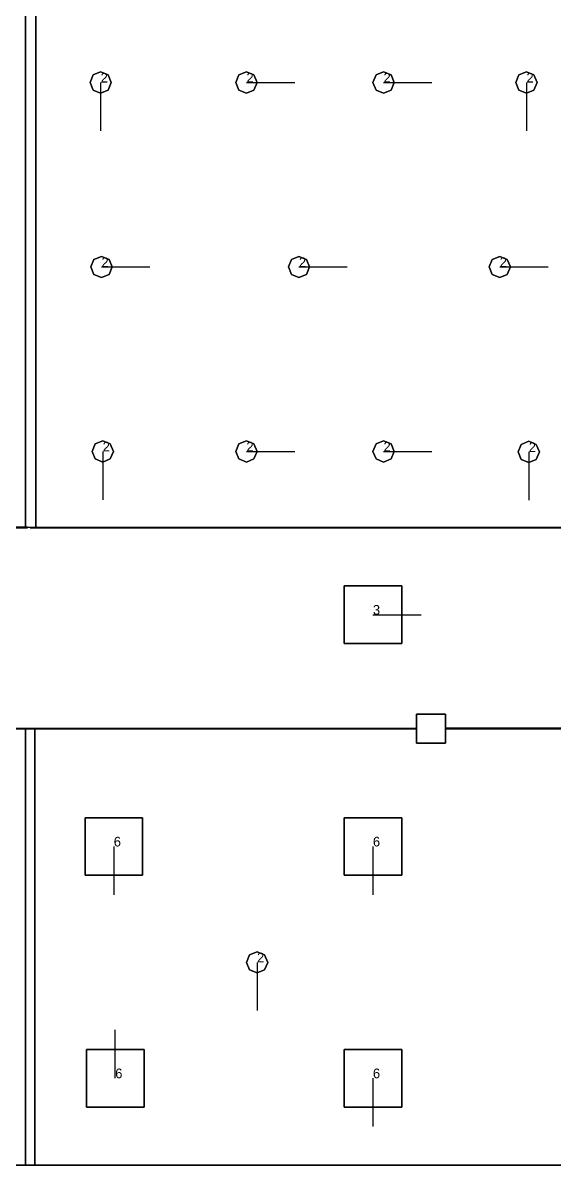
# Model space of a CAD drawing. Extents: x 0 to 55.3, y 0 to 23.2.
# Drawn here: x 7.77 to 13.28, y 0 to 11.83 of the extents above; entities that cross this region are included whole.
import ezdxf

# ---------------------------------------------------------------- set-up
doc = ezdxf.new("R2010")
doc.units = 0
doc.header["$MEASUREMENT"] = 0
for name, color, linetype in [('DLXFURN', 5, 'Continuous'), ('DLXLUM', 7, 'Continuous'), ('DLXLUMEX', 7, 'Continuous'), ('DLXSCENE', 7, 'Continuous')]:
    doc.layers.add(name, color=color, linetype=linetype)

# ---------------------------------------------------------------- blocks, each defined once
blk = doc.blocks.new('*U121')
for p, q in [((0.298, 0.298), (-0.298, 0.298)), ((-0.298, 0.298), (-0.298, -0.298)), ((-0.298, 0.298), (-0.298, -0.298)), ((-0.298, -0.298), (-0.298, 0.298)), ((-0.298, 0.298), (-0.298, 0.298)), ((0.298, 0.298), (-0.298, 0.298)), ((-0.298, 0.298), (-0.298, 0.298)), ((-0.298, 0.298), (0.298, 0.298)), ((-0.298, -0.298), (-0.298, 0.298)), ((-0.298, 0.298), (0.298, 0.298)), ((0.298, -0.298), (0.298, 0.298)), ((0.298, 0.298), (0.298, 0.298)), ((0.298, -0.298), (0.298, 0.298)), ((0.298, 0.298), (0.298, 0.298)), ((0.298, 0.298), (0.298, -0.298)), ((0.298, 0.298), (0.298, -0.298)), ((-0.298, -0.298), (0.298, -0.298)), ((-0.298, -0.298), (-0.298, -0.298)), ((-0.298, -0.298), (0.298, -0.298)), ((0.298, -0.298), (-0.298, -0.298)), ((-0.298, -0.298), (-0.298, -0.298)), ((0.298, -0.298), (-0.298, -0.298)), ((0.298, -0.298), (0.298, -0.298)), ((0.298, -0.298), (0.298, -0.298))]:
    blk.add_line(p, q)
at = {"color": 1}
blk.add_line((0, 0), (0.5, 0), dxfattribs=at)
at = {"layer": 'DLXLUMEX', "color": 7}
blk.add_text('3', height=0.1, dxfattribs=at).set_placement((0, 0))
blk = doc.blocks.new('*U143')
for p, q in [((-0.298, 0.298), (-0.298, -0.298)), ((0.298, 0.298), (-0.298, 0.298)), ((0.298, 0.298), (-0.298, 0.298)), ((-0.298, 0.298), (-0.298, 0.298)), ((-0.298, 0.298), (0.298, 0.298)), ((-0.298, 0.298), (-0.298, -0.298)), ((-0.298, -0.298), (-0.298, 0.298)), ((-0.298, 0.298), (-0.298, 0.298)), ((-0.298, 0.298), (0.298, 0.298)), ((-0.298, -0.298), (-0.298, 0.298)), ((0.298, -0.298), (0.298, 0.298)), ((0.298, 0.298), (0.298, 0.298)), ((0.298, -0.298), (0.298, 0.298)), ((0.298, 0.298), (0.298, 0.298)), ((0.298, 0.298), (0.298, -0.298)), ((0.298, 0.298), (0.298, -0.298)), ((-0.298, -0.298), (0.298, -0.298)), ((-0.298, -0.298), (0.298, -0.298)), ((0.298, -0.298), (-0.298, -0.298)), ((-0.298, -0.298), (-0.298, -0.298)), ((-0.298, -0.298), (-0.298, -0.298)), ((0.298, -0.298), (-0.298, -0.298)), ((0.298, -0.298), (0.298, -0.298)), ((0.298, -0.298), (0.298, -0.298))]:
    blk.add_line(p, q)
at = {"color": 1}
blk.add_line((0, 0), (0, -0.5), dxfattribs=at)
at = {"layer": 'DLXLUMEX', "color": 7}
blk.add_text('6', height=0.1, dxfattribs=at).set_placement((0, 0))
blk = doc.blocks.new('*U145')
at = {"color": 1}
blk.add_line((0, 0), (0, 0.5), dxfattribs=at)
for p, q in [((0.298, 0.298), (-0.298, 0.298)), ((-0.298, 0.298), (-0.298, -0.298)), ((-0.298, -0.298), (-0.298, 0.298)), ((-0.298, 0.298), (-0.298, 0.298)), ((-0.298, 0.298), (-0.298, -0.298)), ((0.298, 0.298), (-0.298, 0.298)), ((-0.298, 0.298), (-0.298, 0.298)), ((-0.298, 0.298), (0.298, 0.298)), ((-0.298, -0.298), (-0.298, 0.298)), ((-0.298, 0.298), (0.298, 0.298)), ((0.298, -0.298), (0.298, 0.298)), ((0.298, 0.298), (0.298, 0.298)), ((0.298, -0.298), (0.298, 0.298)), ((0.298, 0.298), (0.298, 0.298)), ((0.298, 0.298), (0.298, -0.298)), ((0.298, 0.298), (0.298, -0.298)), ((-0.298, -0.298), (0.298, -0.298)), ((-0.298, -0.298), (0.298, -0.298)), ((0.298, -0.298), (-0.298, -0.298)), ((-0.298, -0.298), (-0.298, -0.298)), ((-0.298, -0.298), (-0.298, -0.298)), ((0.298, -0.298), (-0.298, -0.298)), ((0.298, -0.298), (0.298, -0.298)), ((0.298, -0.298), (0.298, -0.298))]:
    blk.add_line(p, q)
at = {"layer": 'DLXLUMEX', "color": 7}
blk.add_text('6', height=0.1, dxfattribs=at).set_placement((0, 0))
blk = doc.blocks.new('*U147')
for p, q in [((-0.298, 0.298), (-0.298, -0.298)), ((0.298, 0.298), (-0.298, 0.298)), ((0.298, 0.298), (-0.298, 0.298)), ((-0.298, 0.298), (-0.298, 0.298)), ((-0.298, 0.298), (0.298, 0.298)), ((-0.298, 0.298), (-0.298, -0.298)), ((-0.298, -0.298), (-0.298, 0.298)), ((-0.298, 0.298), (-0.298, 0.298)), ((-0.298, 0.298), (0.298, 0.298)), ((-0.298, -0.298), (-0.298, 0.298)), ((0.298, -0.298), (0.298, 0.298)), ((0.298, 0.298), (0.298, 0.298)), ((0.298, -0.298), (0.298, 0.298)), ((0.298, 0.298), (0.298, 0.298)), ((0.298, 0.298), (0.298, -0.298)), ((0.298, 0.298), (0.298, -0.298)), ((-0.298, -0.298), (0.298, -0.298)), ((-0.298, -0.298), (0.298, -0.298)), ((0.298, -0.298), (-0.298, -0.298)), ((-0.298, -0.298), (-0.298, -0.298)), ((-0.298, -0.298), (-0.298, -0.298)), ((0.298, -0.298), (-0.298, -0.298)), ((0.298, -0.298), (0.298, -0.298)), ((0.298, -0.298), (0.298, -0.298))]:
    blk.add_line(p, q)
at = {"color": 1}
blk.add_line((0, 0), (0, -0.5), dxfattribs=at)
at = {"layer": 'DLXLUMEX', "color": 7}
blk.add_text('6', height=0.1, dxfattribs=at).set_placement((0, 0))
blk = doc.blocks.new('*U150')
for p, q in [((-0.298, 0.298), (-0.298, -0.298)), ((0.298, 0.298), (-0.298, 0.298)), ((0.298, 0.298), (-0.298, 0.298)), ((-0.298, 0.298), (-0.298, 0.298)), ((-0.298, 0.298), (0.298, 0.298)), ((-0.298, 0.298), (-0.298, -0.298)), ((-0.298, -0.298), (-0.298, 0.298)), ((-0.298, 0.298), (-0.298, 0.298)), ((-0.298, 0.298), (0.298, 0.298)), ((-0.298, -0.298), (-0.298, 0.298)), ((0.298, -0.298), (0.298, 0.298)), ((0.298, 0.298), (0.298, 0.298)), ((0.298, 0.298), (0.298, 0.298)), ((0.298, 0.298), (0.298, -0.298)), ((0.298, -0.298), (0.298, 0.298)), ((0.298, 0.298), (0.298, -0.298)), ((-0.298, -0.298), (0.298, -0.298)), ((-0.298, -0.298), (0.298, -0.298)), ((0.298, -0.298), (-0.298, -0.298)), ((-0.298, -0.298), (-0.298, -0.298)), ((-0.298, -0.298), (-0.298, -0.298)), ((0.298, -0.298), (-0.298, -0.298)), ((0.298, -0.298), (0.298, -0.298)), ((0.298, -0.298), (0.298, -0.298))]:
    blk.add_line(p, q)
at = {"color": 1}
blk.add_line((0, 0), (0, -0.5), dxfattribs=at)
at = {"layer": 'DLXLUMEX', "color": 7}
blk.add_text('6', height=0.1, dxfattribs=at).set_placement((0, 0))
blk = doc.blocks.new('*U152')
for p, q in [((-0.11, 0), (-0.078, 0.078)), ((-0.078, 0.078), (-0.11, 0)), ((-0.078, 0.078), (-0.11, 0)), ((-0.11, 0), (-0.078, 0.078)), ((-0.078, -0.078), (-0.11, 0)), ((-0.11, 0), (-0.078, -0.078)), ((-0.11, 0), (-0.11, 0)), ((-0.11, 0), (-0.078, -0.078)), ((-0.078, -0.078), (-0.11, 0)), ((-0.11, 0), (-0.11, 0)), ((-0.078, 0.078), (0, 0.11)), ((0, 0.11), (-0.078, 0.078)), ((0, 0.11), (-0.078, 0.078)), ((-0.078, 0.078), (0, 0.11)), ((-0.078, 0.078), (-0.078, 0.078)), ((-0.078, 0.078), (-0.078, 0.078)), ((0, 0.11), (0.078, 0.078)), ((0.078, 0.078), (0, 0.11)), ((0, 0.11), (0, 0.11)), ((0.078, 0.078), (0, 0.11)), ((0, 0.11), (0, 0.11)), ((0, 0.11), (0.078, 0.078)), ((0.078, 0.078), (0.11, 0)), ((0.11, 0), (0.078, 0.078)), ((0.078, 0.078), (0.078, 0.078)), ((0.11, 0), (0.078, 0.078)), ((0.078, 0.078), (0.078, 0.078)), ((0.078, 0.078), (0.11, 0)), ((0.11, 0), (0.078, -0.078)), ((0.078, -0.078), (0.11, 0)), ((0.078, -0.078), (0.11, 0)), ((0.11, 0), (0.078, -0.078)), ((0.11, 0), (0.11, 0)), ((0.11, 0), (0.11, 0)), ((0, -0.11), (-0.078, -0.078)), ((-0.078, -0.078), (0, -0.11)), ((-0.078, -0.078), (-0.078, -0.078)), ((-0.078, -0.078), (0, -0.11)), ((0, -0.11), (-0.078, -0.078)), ((-0.078, -0.078), (-0.078, -0.078)), ((0.078, -0.078), (0, -0.11)), ((0, -0.11), (0.078, -0.078)), ((0, -0.11), (0.078, -0.078)), ((0.078, -0.078), (0, -0.11)), ((0, -0.11), (0, -0.11)), ((0, -0.11), (0, -0.11)), ((0.078, -0.078), (0.078, -0.078)), ((0.078, -0.078), (0.078, -0.078))]:
    blk.add_line(p, q)
at = {"color": 1}
blk.add_line((0, 0), (0, -0.5), dxfattribs=at)
at = {"layer": 'DLXLUMEX', "color": 7}
blk.add_text('2', height=0.1, dxfattribs=at).set_placement((0, 0))
blk = doc.blocks.new('*U175')
for p, q in [((-0.11, 0), (-0.078, 0.078)), ((-0.078, 0.078), (-0.11, 0)), ((-0.078, 0.078), (-0.11, 0)), ((-0.11, 0), (-0.078, 0.078)), ((-0.078, -0.078), (-0.11, 0)), ((-0.11, 0), (-0.078, -0.078)), ((-0.11, 0), (-0.11, 0)), ((-0.11, 0), (-0.078, -0.078)), ((-0.078, -0.078), (-0.11, 0)), ((-0.11, 0), (-0.11, 0)), ((-0.078, 0.078), (0, 0.11)), ((0, 0.11), (-0.078, 0.078)), ((0, 0.11), (-0.078, 0.078)), ((-0.078, 0.078), (0, 0.11)), ((-0.078, 0.078), (-0.078, 0.078)), ((-0.078, 0.078), (-0.078, 0.078)), ((0, 0.11), (0.078, 0.078)), ((0.078, 0.078), (0, 0.11)), ((0, 0.11), (0, 0.11)), ((0.078, 0.078), (0, 0.11)), ((0, 0.11), (0, 0.11)), ((0, 0.11), (0.078, 0.078)), ((0.078, 0.078), (0.11, 0)), ((0.11, 0), (0.078, 0.078)), ((0.078, 0.078), (0.078, 0.078)), ((0.11, 0), (0.078, 0.078)), ((0.078, 0.078), (0.078, 0.078)), ((0.078, 0.078), (0.11, 0)), ((0.11, 0), (0.078, -0.078)), ((0.078, -0.078), (0.11, 0)), ((0.078, -0.078), (0.11, 0)), ((0.11, 0), (0.078, -0.078)), ((0.11, 0), (0.11, 0)), ((0.11, 0), (0.11, 0)), ((0, -0.11), (-0.078, -0.078)), ((-0.078, -0.078), (0, -0.11)), ((-0.078, -0.078), (-0.078, -0.078)), ((-0.078, -0.078), (0, -0.11)), ((0, -0.11), (-0.078, -0.078)), ((-0.078, -0.078), (-0.078, -0.078)), ((0.078, -0.078), (0, -0.11)), ((0, -0.11), (0.078, -0.078)), ((0, -0.11), (0.078, -0.078)), ((0.078, -0.078), (0, -0.11)), ((0, -0.11), (0, -0.11)), ((0, -0.11), (0, -0.11)), ((0.078, -0.078), (0.078, -0.078)), ((0.078, -0.078), (0.078, -0.078))]:
    blk.add_line(p, q)
at = {"color": 1}
blk.add_line((0, 0), (0, -0.5), dxfattribs=at)
at = {"layer": 'DLXLUMEX', "color": 7}
blk.add_text('2', height=0.1, dxfattribs=at).set_placement((0, 0))
blk = doc.blocks.new('*U176')
for p, q in [((-0.11, 0), (-0.078, 0.078)), ((-0.078, 0.078), (-0.11, 0)), ((-0.078, 0.078), (-0.11, 0)), ((-0.11, 0), (-0.078, 0.078)), ((-0.078, -0.078), (-0.11, 0)), ((-0.11, 0), (-0.078, -0.078)), ((-0.11, 0), (-0.11, 0)), ((-0.11, 0), (-0.078, -0.078)), ((-0.078, -0.078), (-0.11, 0)), ((-0.11, 0), (-0.11, 0)), ((-0.078, 0.078), (0, 0.11)), ((0, 0.11), (-0.078, 0.078)), ((0, 0.11), (-0.078, 0.078)), ((-0.078, 0.078), (0, 0.11)), ((-0.078, 0.078), (-0.078, 0.078)), ((-0.078, 0.078), (-0.078, 0.078)), ((0, 0.11), (0.078, 0.078)), ((0.078, 0.078), (0, 0.11)), ((0, 0.11), (0, 0.11)), ((0.078, 0.078), (0, 0.11)), ((0, 0.11), (0, 0.11)), ((0, 0.11), (0.078, 0.078)), ((0.078, 0.078), (0.11, 0)), ((0.11, 0), (0.078, 0.078)), ((0.078, 0.078), (0.078, 0.078)), ((0.11, 0), (0.078, 0.078)), ((0.078, 0.078), (0.078, 0.078)), ((0.078, 0.078), (0.11, 0)), ((0.11, 0), (0.078, -0.078)), ((0.078, -0.078), (0.11, 0)), ((0.078, -0.078), (0.11, 0)), ((0.11, 0), (0.078, -0.078)), ((0.11, 0), (0.11, 0)), ((0.11, 0), (0.11, 0)), ((0, -0.11), (-0.078, -0.078)), ((-0.078, -0.078), (0, -0.11)), ((-0.078, -0.078), (-0.078, -0.078)), ((-0.078, -0.078), (0, -0.11)), ((0, -0.11), (-0.078, -0.078)), ((-0.078, -0.078), (-0.078, -0.078)), ((0.078, -0.078), (0, -0.11)), ((0, -0.11), (0.078, -0.078)), ((0, -0.11), (0.078, -0.078)), ((0.078, -0.078), (0, -0.11)), ((0, -0.11), (0, -0.11)), ((0, -0.11), (0, -0.11)), ((0.078, -0.078), (0.078, -0.078)), ((0.078, -0.078), (0.078, -0.078))]:
    blk.add_line(p, q)
at = {"color": 1}
blk.add_line((0, 0), (0, -0.5), dxfattribs=at)
at = {"layer": 'DLXLUMEX', "color": 7}
blk.add_text('2', height=0.1, dxfattribs=at).set_placement((0, 0))
blk = doc.blocks.new('*U177')
for p, q in [((-0.11, 0), (-0.078, 0.078)), ((-0.078, 0.078), (-0.11, 0)), ((-0.078, 0.078), (-0.11, 0)), ((-0.11, 0), (-0.078, 0.078)), ((-0.078, -0.078), (-0.11, 0)), ((-0.11, 0), (-0.078, -0.078)), ((-0.11, 0), (-0.11, 0)), ((-0.11, 0), (-0.078, -0.078)), ((-0.078, -0.078), (-0.11, 0)), ((-0.11, 0), (-0.11, 0)), ((-0.078, 0.078), (0, 0.11)), ((0, 0.11), (-0.078, 0.078)), ((0, 0.11), (-0.078, 0.078)), ((-0.078, 0.078), (0, 0.11)), ((-0.078, 0.078), (-0.078, 0.078)), ((-0.078, 0.078), (-0.078, 0.078)), ((0, 0.11), (0.078, 0.078)), ((0.078, 0.078), (0, 0.11)), ((0, 0.11), (0, 0.11)), ((0.078, 0.078), (0, 0.11)), ((0, 0.11), (0, 0.11)), ((0, 0.11), (0.078, 0.078)), ((0.078, 0.078), (0.11, 0)), ((0.11, 0), (0.078, 0.078)), ((0.078, 0.078), (0.078, 0.078)), ((0.11, 0), (0.078, 0.078)), ((0.078, 0.078), (0.078, 0.078)), ((0.078, 0.078), (0.11, 0)), ((0.11, 0), (0.078, -0.078)), ((0.078, -0.078), (0.11, 0)), ((0.078, -0.078), (0.11, 0)), ((0.11, 0), (0.078, -0.078)), ((0.11, 0), (0.11, 0)), ((0.11, 0), (0.11, 0)), ((0, -0.11), (-0.078, -0.078)), ((-0.078, -0.078), (0, -0.11)), ((-0.078, -0.078), (-0.078, -0.078)), ((-0.078, -0.078), (0, -0.11)), ((0, -0.11), (-0.078, -0.078)), ((-0.078, -0.078), (-0.078, -0.078)), ((0.078, -0.078), (0, -0.11)), ((0, -0.11), (0.078, -0.078)), ((0, -0.11), (0.078, -0.078)), ((0.078, -0.078), (0, -0.11)), ((0, -0.11), (0, -0.11)), ((0, -0.11), (0, -0.11)), ((0.078, -0.078), (0.078, -0.078)), ((0.078, -0.078), (0.078, -0.078))]:
    blk.add_line(p, q)
at = {"color": 1}
blk.add_line((0, 0), (0, -0.5), dxfattribs=at)
at = {"layer": 'DLXLUMEX', "color": 7}
blk.add_text('2', height=0.1, dxfattribs=at).set_placement((0, 0))
blk = doc.blocks.new('*U178')
for p, q in [((-0.11, 0), (-0.078, 0.078)), ((-0.078, 0.078), (-0.11, 0)), ((-0.078, 0.078), (-0.11, 0)), ((-0.11, 0), (-0.078, 0.078)), ((-0.078, -0.078), (-0.11, 0)), ((-0.11, 0), (-0.078, -0.078)), ((-0.11, 0), (-0.11, 0)), ((-0.11, 0), (-0.078, -0.078)), ((-0.078, -0.078), (-0.11, 0)), ((-0.11, 0), (-0.11, 0)), ((-0.078, 0.078), (0, 0.11)), ((0, 0.11), (-0.078, 0.078)), ((0, 0.11), (-0.078, 0.078)), ((-0.078, 0.078), (0, 0.11)), ((-0.078, 0.078), (-0.078, 0.078)), ((-0.078, 0.078), (-0.078, 0.078)), ((0, 0.11), (0.078, 0.078)), ((0.078, 0.078), (0, 0.11)), ((0, 0.11), (0, 0.11)), ((0.078, 0.078), (0, 0.11)), ((0, 0.11), (0, 0.11)), ((0, 0.11), (0.078, 0.078)), ((0.078, 0.078), (0.11, 0)), ((0.11, 0), (0.078, 0.078)), ((0.078, 0.078), (0.078, 0.078)), ((0.11, 0), (0.078, 0.078)), ((0.078, 0.078), (0.078, 0.078)), ((0.078, 0.078), (0.11, 0)), ((0.11, 0), (0.078, -0.078)), ((0.078, -0.078), (0.11, 0)), ((0.078, -0.078), (0.11, 0)), ((0.11, 0), (0.078, -0.078)), ((0.11, 0), (0.11, 0)), ((0.11, 0), (0.11, 0)), ((0, -0.11), (-0.078, -0.078)), ((-0.078, -0.078), (0, -0.11)), ((-0.078, -0.078), (-0.078, -0.078)), ((-0.078, -0.078), (0, -0.11)), ((0, -0.11), (-0.078, -0.078)), ((-0.078, -0.078), (-0.078, -0.078)), ((0.078, -0.078), (0, -0.11)), ((0, -0.11), (0.078, -0.078)), ((0, -0.11), (0.078, -0.078)), ((0.078, -0.078), (0, -0.11)), ((0, -0.11), (0, -0.11)), ((0, -0.11), (0, -0.11)), ((0.078, -0.078), (0.078, -0.078)), ((0.078, -0.078), (0.078, -0.078))]:
    blk.add_line(p, q)
at = {"color": 1}
blk.add_line((0, 0), (0, -0.5), dxfattribs=at)
at = {"layer": 'DLXLUMEX', "color": 7}
blk.add_text('2', height=0.1, dxfattribs=at).set_placement((0, 0))
blk = doc.blocks.new('*U179')
for p, q in [((-0.11, 0), (-0.078, 0.078)), ((-0.078, 0.078), (-0.11, 0)), ((-0.078, 0.078), (-0.11, 0)), ((-0.11, 0), (-0.078, 0.078)), ((-0.078, -0.078), (-0.11, 0)), ((-0.11, 0), (-0.078, -0.078)), ((-0.11, 0), (-0.11, 0)), ((-0.11, 0), (-0.078, -0.078)), ((-0.078, -0.078), (-0.11, 0)), ((-0.11, 0), (-0.11, 0)), ((-0.078, 0.078), (0, 0.11)), ((0, 0.11), (-0.078, 0.078)), ((0, 0.11), (-0.078, 0.078)), ((-0.078, 0.078), (0, 0.11)), ((-0.078, 0.078), (-0.078, 0.078)), ((-0.078, 0.078), (-0.078, 0.078)), ((0, 0.11), (0.078, 0.078)), ((0.078, 0.078), (0, 0.11)), ((0, 0.11), (0, 0.11)), ((0.078, 0.078), (0, 0.11)), ((0, 0.11), (0, 0.11)), ((0, 0.11), (0.078, 0.078)), ((0.078, 0.078), (0.11, 0)), ((0.11, 0), (0.078, 0.078)), ((0.078, 0.078), (0.078, 0.078)), ((0.11, 0), (0.078, 0.078)), ((0.078, 0.078), (0.078, 0.078)), ((0.078, 0.078), (0.11, 0)), ((0.11, 0), (0.078, -0.078)), ((0.078, -0.078), (0.11, 0)), ((0.078, -0.078), (0.11, 0)), ((0.11, 0), (0.078, -0.078)), ((0.11, 0), (0.11, 0)), ((0.11, 0), (0.11, 0)), ((0, -0.11), (-0.078, -0.078)), ((-0.078, -0.078), (0, -0.11)), ((-0.078, -0.078), (-0.078, -0.078)), ((-0.078, -0.078), (0, -0.11)), ((0, -0.11), (-0.078, -0.078)), ((-0.078, -0.078), (-0.078, -0.078)), ((0.078, -0.078), (0, -0.11)), ((0, -0.11), (0.078, -0.078)), ((0, -0.11), (0.078, -0.078)), ((0.078, -0.078), (0, -0.11)), ((0, -0.11), (0, -0.11)), ((0, -0.11), (0, -0.11)), ((0.078, -0.078), (0.078, -0.078)), ((0.078, -0.078), (0.078, -0.078))]:
    blk.add_line(p, q)
at = {"color": 1}
blk.add_line((0, 0), (0.5, 0), dxfattribs=at)
at = {"layer": 'DLXLUMEX', "color": 7}
blk.add_text('2', height=0.1, dxfattribs=at).set_placement((0, 0))
blk = doc.blocks.new('*U180')
for p, q in [((-0.11, 0), (-0.078, 0.078)), ((-0.078, 0.078), (-0.11, 0)), ((-0.078, 0.078), (-0.11, 0)), ((-0.11, 0), (-0.078, 0.078)), ((-0.078, -0.078), (-0.11, 0)), ((-0.11, 0), (-0.078, -0.078)), ((-0.11, 0), (-0.11, 0)), ((-0.11, 0), (-0.078, -0.078)), ((-0.078, -0.078), (-0.11, 0)), ((-0.11, 0), (-0.11, 0)), ((-0.078, 0.078), (0, 0.11)), ((0, 0.11), (-0.078, 0.078)), ((0, 0.11), (-0.078, 0.078)), ((-0.078, 0.078), (0, 0.11)), ((-0.078, 0.078), (-0.078, 0.078)), ((-0.078, 0.078), (-0.078, 0.078)), ((0, 0.11), (0.078, 0.078)), ((0.078, 0.078), (0, 0.11)), ((0, 0.11), (0, 0.11)), ((0.078, 0.078), (0, 0.11)), ((0, 0.11), (0, 0.11)), ((0, 0.11), (0.078, 0.078)), ((0.078, 0.078), (0.11, 0)), ((0.11, 0), (0.078, 0.078)), ((0.078, 0.078), (0.078, 0.078)), ((0.11, 0), (0.078, 0.078)), ((0.078, 0.078), (0.078, 0.078)), ((0.078, 0.078), (0.11, 0)), ((0.11, 0), (0.078, -0.078)), ((0.078, -0.078), (0.11, 0)), ((0.078, -0.078), (0.11, 0)), ((0.11, 0), (0.078, -0.078)), ((0.11, 0), (0.11, 0)), ((0.11, 0), (0.11, 0)), ((0, -0.11), (-0.078, -0.078)), ((-0.078, -0.078), (0, -0.11)), ((-0.078, -0.078), (-0.078, -0.078)), ((-0.078, -0.078), (0, -0.11)), ((0, -0.11), (-0.078, -0.078)), ((-0.078, -0.078), (-0.078, -0.078)), ((0.078, -0.078), (0, -0.11)), ((0, -0.11), (0.078, -0.078)), ((0, -0.11), (0.078, -0.078)), ((0.078, -0.078), (0, -0.11)), ((0, -0.11), (0, -0.11)), ((0, -0.11), (0, -0.11)), ((0.078, -0.078), (0.078, -0.078)), ((0.078, -0.078), (0.078, -0.078))]:
    blk.add_line(p, q)
at = {"color": 1}
blk.add_line((0, 0), (0.5, 0), dxfattribs=at)
at = {"layer": 'DLXLUMEX', "color": 7}
blk.add_text('2', height=0.1, dxfattribs=at).set_placement((0, 0))
blk = doc.blocks.new('*U181')
for p, q in [((-0.11, 0), (-0.078, 0.078)), ((-0.078, 0.078), (-0.11, 0)), ((-0.078, 0.078), (-0.11, 0)), ((-0.11, 0), (-0.078, 0.078)), ((-0.078, -0.078), (-0.11, 0)), ((-0.11, 0), (-0.078, -0.078)), ((-0.11, 0), (-0.11, 0)), ((-0.11, 0), (-0.078, -0.078)), ((-0.078, -0.078), (-0.11, 0)), ((-0.11, 0), (-0.11, 0)), ((-0.078, 0.078), (0, 0.11)), ((0, 0.11), (-0.078, 0.078)), ((0, 0.11), (-0.078, 0.078)), ((-0.078, 0.078), (0, 0.11)), ((-0.078, 0.078), (-0.078, 0.078)), ((-0.078, 0.078), (-0.078, 0.078)), ((0, 0.11), (0.078, 0.078)), ((0.078, 0.078), (0, 0.11)), ((0, 0.11), (0, 0.11)), ((0.078, 0.078), (0, 0.11)), ((0, 0.11), (0, 0.11)), ((0, 0.11), (0.078, 0.078)), ((0.078, 0.078), (0.11, 0)), ((0.11, 0), (0.078, 0.078)), ((0.078, 0.078), (0.078, 0.078)), ((0.11, 0), (0.078, 0.078)), ((0.078, 0.078), (0.078, 0.078)), ((0.078, 0.078), (0.11, 0)), ((0.11, 0), (0.078, -0.078)), ((0.078, -0.078), (0.11, 0)), ((0.078, -0.078), (0.11, 0)), ((0.11, 0), (0.078, -0.078)), ((0.11, 0), (0.11, 0)), ((0.11, 0), (0.11, 0)), ((0, -0.11), (-0.078, -0.078)), ((-0.078, -0.078), (0, -0.11)), ((-0.078, -0.078), (-0.078, -0.078)), ((-0.078, -0.078), (0, -0.11)), ((0, -0.11), (-0.078, -0.078)), ((-0.078, -0.078), (-0.078, -0.078)), ((0.078, -0.078), (0, -0.11)), ((0, -0.11), (0.078, -0.078)), ((0, -0.11), (0.078, -0.078)), ((0.078, -0.078), (0, -0.11)), ((0, -0.11), (0, -0.11)), ((0, -0.11), (0, -0.11)), ((0.078, -0.078), (0.078, -0.078)), ((0.078, -0.078), (0.078, -0.078))]:
    blk.add_line(p, q)
at = {"color": 1}
blk.add_line((0, 0), (0.5, 0), dxfattribs=at)
at = {"layer": 'DLXLUMEX', "color": 7}
blk.add_text('2', height=0.1, dxfattribs=at).set_placement((0, 0))
blk = doc.blocks.new('*U182')
for p, q in [((-0.11, 0), (-0.078, 0.078)), ((-0.078, 0.078), (-0.11, 0)), ((-0.078, 0.078), (-0.11, 0)), ((-0.11, 0), (-0.078, 0.078)), ((-0.078, -0.078), (-0.11, 0)), ((-0.11, 0), (-0.078, -0.078)), ((-0.11, 0), (-0.11, 0)), ((-0.11, 0), (-0.078, -0.078)), ((-0.078, -0.078), (-0.11, 0)), ((-0.11, 0), (-0.11, 0)), ((-0.078, 0.078), (0, 0.11)), ((0, 0.11), (-0.078, 0.078)), ((0, 0.11), (-0.078, 0.078)), ((-0.078, 0.078), (0, 0.11)), ((-0.078, 0.078), (-0.078, 0.078)), ((-0.078, 0.078), (-0.078, 0.078)), ((0, 0.11), (0.078, 0.078)), ((0.078, 0.078), (0, 0.11)), ((0, 0.11), (0, 0.11)), ((0.078, 0.078), (0, 0.11)), ((0, 0.11), (0, 0.11)), ((0, 0.11), (0.078, 0.078)), ((0.078, 0.078), (0.11, 0)), ((0.11, 0), (0.078, 0.078)), ((0.078, 0.078), (0.078, 0.078)), ((0.11, 0), (0.078, 0.078)), ((0.078, 0.078), (0.078, 0.078)), ((0.078, 0.078), (0.11, 0)), ((0.11, 0), (0.078, -0.078)), ((0.078, -0.078), (0.11, 0)), ((0.078, -0.078), (0.11, 0)), ((0.11, 0), (0.078, -0.078)), ((0.11, 0), (0.11, 0)), ((0.11, 0), (0.11, 0)), ((0, -0.11), (-0.078, -0.078)), ((-0.078, -0.078), (0, -0.11)), ((-0.078, -0.078), (-0.078, -0.078)), ((-0.078, -0.078), (0, -0.11)), ((0, -0.11), (-0.078, -0.078)), ((-0.078, -0.078), (-0.078, -0.078)), ((0.078, -0.078), (0, -0.11)), ((0, -0.11), (0.078, -0.078)), ((0, -0.11), (0.078, -0.078)), ((0.078, -0.078), (0, -0.11)), ((0, -0.11), (0, -0.11)), ((0, -0.11), (0, -0.11)), ((0.078, -0.078), (0.078, -0.078)), ((0.078, -0.078), (0.078, -0.078))]:
    blk.add_line(p, q)
at = {"color": 1}
blk.add_line((0, 0), (0.5, 0), dxfattribs=at)
at = {"layer": 'DLXLUMEX', "color": 7}
blk.add_text('2', height=0.1, dxfattribs=at).set_placement((0, 0))
blk = doc.blocks.new('*U183')
for p, q in [((-0.11, 0), (-0.078, 0.078)), ((-0.078, 0.078), (-0.11, 0)), ((-0.078, 0.078), (-0.11, 0)), ((-0.11, 0), (-0.078, 0.078)), ((-0.078, -0.078), (-0.11, 0)), ((-0.11, 0), (-0.078, -0.078)), ((-0.11, 0), (-0.11, 0)), ((-0.11, 0), (-0.078, -0.078)), ((-0.078, -0.078), (-0.11, 0)), ((-0.11, 0), (-0.11, 0)), ((-0.078, 0.078), (0, 0.11)), ((0, 0.11), (-0.078, 0.078)), ((0, 0.11), (-0.078, 0.078)), ((-0.078, 0.078), (0, 0.11)), ((-0.078, 0.078), (-0.078, 0.078)), ((-0.078, 0.078), (-0.078, 0.078)), ((0, 0.11), (0.078, 0.078)), ((0.078, 0.078), (0, 0.11)), ((0, 0.11), (0, 0.11)), ((0.078, 0.078), (0, 0.11)), ((0, 0.11), (0, 0.11)), ((0, 0.11), (0.078, 0.078)), ((0.078, 0.078), (0.11, 0)), ((0.11, 0), (0.078, 0.078)), ((0.078, 0.078), (0.078, 0.078)), ((0.11, 0), (0.078, 0.078)), ((0.078, 0.078), (0.078, 0.078)), ((0.078, 0.078), (0.11, 0)), ((0.11, 0), (0.078, -0.078)), ((0.078, -0.078), (0.11, 0)), ((0.078, -0.078), (0.11, 0)), ((0.11, 0), (0.078, -0.078)), ((0.11, 0), (0.11, 0)), ((0.11, 0), (0.11, 0)), ((0, -0.11), (-0.078, -0.078)), ((-0.078, -0.078), (0, -0.11)), ((-0.078, -0.078), (-0.078, -0.078)), ((-0.078, -0.078), (0, -0.11)), ((0, -0.11), (-0.078, -0.078)), ((-0.078, -0.078), (-0.078, -0.078)), ((0.078, -0.078), (0, -0.11)), ((0, -0.11), (0.078, -0.078)), ((0, -0.11), (0.078, -0.078)), ((0.078, -0.078), (0, -0.11)), ((0, -0.11), (0, -0.11)), ((0, -0.11), (0, -0.11)), ((0.078, -0.078), (0.078, -0.078)), ((0.078, -0.078), (0.078, -0.078))]:
    blk.add_line(p, q)
at = {"color": 1}
blk.add_line((0, 0), (0.5, 0), dxfattribs=at)
at = {"layer": 'DLXLUMEX', "color": 7}
blk.add_text('2', height=0.1, dxfattribs=at).set_placement((0, 0))
blk = doc.blocks.new('*U185')
for p, q in [((-0.11, 0), (-0.078, 0.078)), ((-0.078, 0.078), (-0.11, 0)), ((-0.078, 0.078), (-0.11, 0)), ((-0.11, 0), (-0.078, 0.078)), ((-0.078, -0.078), (-0.11, 0)), ((-0.11, 0), (-0.078, -0.078)), ((-0.11, 0), (-0.11, 0)), ((-0.11, 0), (-0.078, -0.078)), ((-0.078, -0.078), (-0.11, 0)), ((-0.11, 0), (-0.11, 0)), ((-0.078, 0.078), (0, 0.11)), ((0, 0.11), (-0.078, 0.078)), ((0, 0.11), (-0.078, 0.078)), ((-0.078, 0.078), (0, 0.11)), ((-0.078, 0.078), (-0.078, 0.078)), ((-0.078, 0.078), (-0.078, 0.078)), ((0, 0.11), (0.078, 0.078)), ((0.078, 0.078), (0, 0.11)), ((0, 0.11), (0, 0.11)), ((0.078, 0.078), (0, 0.11)), ((0, 0.11), (0, 0.11)), ((0, 0.11), (0.078, 0.078)), ((0.078, 0.078), (0.11, 0)), ((0.11, 0), (0.078, 0.078)), ((0.078, 0.078), (0.078, 0.078)), ((0.11, 0), (0.078, 0.078)), ((0.078, 0.078), (0.078, 0.078)), ((0.078, 0.078), (0.11, 0)), ((0.11, 0), (0.078, -0.078)), ((0.078, -0.078), (0.11, 0)), ((0.078, -0.078), (0.11, 0)), ((0.11, 0), (0.078, -0.078)), ((0.11, 0), (0.11, 0)), ((0.11, 0), (0.11, 0)), ((0, -0.11), (-0.078, -0.078)), ((-0.078, -0.078), (0, -0.11)), ((-0.078, -0.078), (-0.078, -0.078)), ((-0.078, -0.078), (0, -0.11)), ((0, -0.11), (-0.078, -0.078)), ((-0.078, -0.078), (-0.078, -0.078)), ((0.078, -0.078), (0, -0.11)), ((0, -0.11), (0.078, -0.078)), ((0, -0.11), (0.078, -0.078)), ((0.078, -0.078), (0, -0.11)), ((0, -0.11), (0, -0.11)), ((0, -0.11), (0, -0.11)), ((0.078, -0.078), (0.078, -0.078)), ((0.078, -0.078), (0.078, -0.078))]:
    blk.add_line(p, q)
at = {"color": 1}
blk.add_line((0, 0), (0.5, 0), dxfattribs=at)
at = {"layer": 'DLXLUMEX', "color": 7}
blk.add_text('2', height=0.1, dxfattribs=at).set_placement((0, 0))
blk = doc.blocks.new('*U186')
for p, q in [((-0.11, 0), (-0.078, 0.078)), ((-0.078, 0.078), (-0.11, 0)), ((-0.078, 0.078), (-0.11, 0)), ((-0.11, 0), (-0.078, 0.078)), ((-0.078, -0.078), (-0.11, 0)), ((-0.11, 0), (-0.078, -0.078)), ((-0.11, 0), (-0.11, 0)), ((-0.11, 0), (-0.078, -0.078)), ((-0.078, -0.078), (-0.11, 0)), ((-0.11, 0), (-0.11, 0)), ((-0.078, 0.078), (0, 0.11)), ((0, 0.11), (-0.078, 0.078)), ((0, 0.11), (-0.078, 0.078)), ((-0.078, 0.078), (0, 0.11)), ((-0.078, 0.078), (-0.078, 0.078)), ((-0.078, 0.078), (-0.078, 0.078)), ((0, 0.11), (0.078, 0.078)), ((0.078, 0.078), (0, 0.11)), ((0, 0.11), (0, 0.11)), ((0.078, 0.078), (0, 0.11)), ((0, 0.11), (0, 0.11)), ((0, 0.11), (0.078, 0.078)), ((0.078, 0.078), (0.11, 0)), ((0.11, 0), (0.078, 0.078)), ((0.078, 0.078), (0.078, 0.078)), ((0.11, 0), (0.078, 0.078)), ((0.078, 0.078), (0.078, 0.078)), ((0.078, 0.078), (0.11, 0)), ((0.11, 0), (0.078, -0.078)), ((0.078, -0.078), (0.11, 0)), ((0.078, -0.078), (0.11, 0)), ((0.11, 0), (0.078, -0.078)), ((0.11, 0), (0.11, 0)), ((0.11, 0), (0.11, 0)), ((0, -0.11), (-0.078, -0.078)), ((-0.078, -0.078), (0, -0.11)), ((-0.078, -0.078), (-0.078, -0.078)), ((-0.078, -0.078), (0, -0.11)), ((0, -0.11), (-0.078, -0.078)), ((-0.078, -0.078), (-0.078, -0.078)), ((0.078, -0.078), (0, -0.11)), ((0, -0.11), (0.078, -0.078)), ((0, -0.11), (0.078, -0.078)), ((0.078, -0.078), (0, -0.11)), ((0, -0.11), (0, -0.11)), ((0, -0.11), (0, -0.11)), ((0.078, -0.078), (0.078, -0.078)), ((0.078, -0.078), (0.078, -0.078))]:
    blk.add_line(p, q)
at = {"color": 1}
blk.add_line((0, 0), (0.5, 0), dxfattribs=at)
at = {"layer": 'DLXLUMEX', "color": 7}
blk.add_text('2', height=0.1, dxfattribs=at).set_placement((0, 0))
blk = doc.blocks.new('*U54')
for p, q in [((-0.062, -0.09), (-0.162, -0.09)), ((-0.162, -0.09), (-0.162, -0.09)), ((-0.162, -0.09), (-0.062, -0.09)), ((-0.162, -0.09), (-0.162, -4.608)), ((-0.162, -4.608), (-0.162, -0.09)), ((-0.162, -0.09), (-0.162, -0.09)), ((-0.062, -0.09), (-0.062, -0.09)), ((-0.062, -4.609), (-0.062, -0.09)), ((-0.062, -0.09), (-0.062, -0.09)), ((-0.062, -0.09), (-0.062, -4.609)), ((-0.162, -4.608), (-0.162, -4.608)), ((-0.162, -4.608), (-0.062, -4.609)), ((-0.062, -4.609), (-0.162, -4.608)), ((-0.162, -4.608), (-0.162, -4.608)), ((-0.062, -4.609), (-0.062, -4.609)), ((-0.062, -4.609), (-0.062, -4.609))]:
    blk.add_line(p, q)
blk = doc.blocks.new('*U58')
for p, q in [((5.154, 9.097), (-0.3, 9.097)), ((-0.3, 9.097), (-0.3, 9.097)), ((-0.3, 9.097), (5.154, 9.097)), ((-0.3, 9.097), (-0.3, -0.616)), ((-0.3, -0.616), (-0.3, 9.097)), ((-0.3, 9.097), (-0.3, 9.097)), ((-0.191, -0.618), (-0.191, 9)), ((-0.191, 9), (-0.191, 9)), ((-0.191, 9), (-0.191, -0.618)), ((5.154, 9), (-0.191, 9)), ((-0.191, 9), (-0.191, 9)), ((-0.191, 9), (5.154, 9)), ((5.154, 9), (5.154, 9.097)), ((5.154, 9.097), (5.154, 9.097)), ((5.154, 9.097), (5.154, 9)), ((5.154, 9.097), (5.154, 9.097)), ((5.154, 9), (5.154, 9)), ((5.154, 9), (5.154, 9)), ((-0.3, -0.616), (-0.191, -0.618)), ((-0.191, -0.618), (-0.3, -0.616)), ((-0.3, -0.616), (-0.3, -0.616)), ((-0.3, -0.616), (-0.3, -0.616)), ((-0.191, -0.618), (-0.191, -0.618)), ((-0.191, -0.618), (-0.191, -0.618))]:
    blk.add_line(p, q)
blk = doc.blocks.new('*U80')
for p, q in [((5.85, 0.0025), (-6, 0.0025)), ((-6, 0.0025), (-6, 0.0025)), ((-6, 0.0025), (5.85, 0.0025)), ((5.85, 0.0025), (5.85, 0.0025)), ((5.85, -0.0025), (-6, -0.0025)), ((-6, -0.0025), (-6, -0.0025)), ((-6, -0.0025), (5.85, -0.0025)), ((5.85, -0.0025), (5.85, -0.0025))]:
    blk.add_line(p, q)
blk = doc.blocks.new('*U81')
for p, q in [((-5.85, 0.0025), (-5.85, 0.0025)), ((-5.85, 0.0025), (6, 0.0025)), ((6, 0.0025), (-5.85, 0.0025)), ((6, -0.0025), (6, 0.0025)), ((6, 0.0025), (6, 0.0025)), ((6, 0.0025), (6, -0.0025)), ((6, 0.0025), (6, 0.0025)), ((-5.85, -0.0025), (-5.85, -0.0025)), ((-5.85, -0.0025), (6, -0.0025)), ((6, -0.0025), (-5.85, -0.0025)), ((6, -0.0025), (6, -0.0025)), ((6, -0.0025), (6, -0.0025))]:
    blk.add_line(p, q)
blk = doc.blocks.new('*U84')
for p, q in [((2.85, 0.0025), (-2.85, 0.0025)), ((-2.85, 0.0025), (-2.85, 0.0025)), ((-2.85, 0.0025), (2.85, 0.0025)), ((-2.85, 0.0025), (-2.85, -0.0025)), ((-2.85, -0.0025), (-2.85, 0.0025)), ((-2.85, 0.0025), (-2.85, 0.0025)), ((2.85, 0.0025), (2.85, 0.0025)), ((2.85, -0.0025), (2.85, 0.0025)), ((2.85, 0.0025), (2.85, 0.0025)), ((2.85, 0.0025), (2.85, -0.0025)), ((-2.85, -0.0025), (2.85, -0.0025)), ((2.85, -0.0025), (-2.85, -0.0025)), ((-2.85, -0.0025), (-2.85, -0.0025)), ((-2.85, -0.0025), (-2.85, -0.0025)), ((2.85, -0.0025), (2.85, -0.0025)), ((2.85, -0.0025), (2.85, -0.0025))]:
    blk.add_line(p, q)
blk = doc.blocks.new('*U95')
for p, q in [((2.9, 0.0025), (-2.9, 0.0025)), ((-2.9, 0.0025), (-2.9, 0.0025)), ((-2.9, 0.0025), (2.9, 0.0025)), ((-2.9, 0.0025), (-2.9, -0.0025)), ((-2.9, -0.0025), (-2.9, 0.0025)), ((-2.9, 0.0025), (-2.9, 0.0025)), ((2.9, 0.0025), (2.9, 0.0025)), ((2.9, -0.0025), (2.9, 0.0025)), ((2.9, 0.0025), (2.9, 0.0025)), ((2.9, 0.0025), (2.9, -0.0025)), ((-2.9, -0.0025), (2.9, -0.0025)), ((2.9, -0.0025), (-2.9, -0.0025)), ((-2.9, -0.0025), (-2.9, -0.0025)), ((-2.9, -0.0025), (-2.9, -0.0025)), ((2.9, -0.0025), (2.9, -0.0025)), ((2.9, -0.0025), (2.9, -0.0025))]:
    blk.add_line(p, q)
blk = doc.blocks.new('*U97')
for p, q in [((25.171, 0), (0, 0)), ((0, 0), (25.171, 0))]:
    blk.add_line(p, q)
blk = doc.blocks.new('*U98')
for p, q in [((11.85, 4.669), (11.85, 4.369)), ((12.15, 4.669), (11.85, 4.669)), ((12.15, 4.369), (12.15, 4.669)), ((11.85, 4.369), (12.15, 4.369)), ((25.171, 0), (0, 0))]:
    blk.add_line(p, q)
blk = doc.blocks.new('*U99')
for p, q in [((11.85, 4.369), (11.85, 4.669)), ((11.85, 4.669), (12.15, 4.669)), ((12.15, 4.669), (12.15, 4.369)), ((12.15, 4.369), (11.85, 4.369)), ((0, 0), (25.171, 0))]:
    blk.add_line(p, q)
blk = doc.blocks.new('*U101')
for p, q in [((-0.15, 0.15), (-0.15, -0.15)), ((-0.15, -0.15), (-0.15, 0.15)), ((-0.15, 0.15), (-0.15, 0.15)), ((0.15, 0.15), (-0.15, 0.15)), ((-0.15, 0.15), (-0.15, 0.15)), ((-0.15, 0.15), (0.15, 0.15)), ((0.15, 0.15), (0.15, 0.15)), ((0.15, -0.15), (0.15, 0.15)), ((0.15, 0.15), (0.15, 0.15)), ((0.15, 0.15), (0.15, -0.15)), ((-0.15, -0.15), (-0.15, -0.15)), ((-0.15, -0.15), (0.15, -0.15)), ((0.15, -0.15), (-0.15, -0.15)), ((-0.15, -0.15), (-0.15, -0.15)), ((0.15, -0.15), (0.15, -0.15)), ((0.15, -0.15), (0.15, -0.15))]:
    blk.add_line(p, q)
blk = doc.blocks.new('*U104')
for p, q in [((10.7, 0), (8.5, 0)), ((8.5, 0), (8.5, 0)), ((8.5, 0), (10.7, 0)), ((10.7, 0), (10.7, 0))]:
    blk.add_line(p, q)

msp = doc.modelspace()

# ---------------------------------------------------------------- block references
at = {"layer": 'DLXFURN'}
for name, p in [('*U58', (8.1, 7.221)), ('*U95', (4.924, 6.603)), ('*U84', (10.7, 6.6)), ('*U80', (6, 4.52)), ('*U54', (7.962, 4.609)), ('*U81', (18, 4.522))]:
    msp.add_blockref(name, p, dxfattribs=at)
at = {"layer": 'DLXLUM'}
for name, p in [('*U175', (8.58, 11.21)), ('*U181', (10.09, 11.21)), ('*U179', (11.51, 11.21)), ('*U177', (12.99, 11.21)), ('*U185', (8.589, 9.3)), ('*U183', (10.634, 9.3)), ('*U186', (12.714, 9.3)), ('*U176', (8.602, 7.39)), ('*U182', (10.09, 7.39)), ('*U180', (11.51, 7.39)), ('*U178', (13.014, 7.385)), ('*U121', (11.4, 5.7)), ('*U143', (8.716, 3.3)), ('*U147', (11.4, 3.3)), ('*U152', (10.2, 2.1)), ('*U145', (8.731, 0.9)), ('*U150', (11.4, 0.9))]:
    msp.add_blockref(name, p, dxfattribs=at)
at = {"layer": 'DLXSCENE'}
for name, p in [('*U97', (0, 0)), ('*U98', (0, 0)), ('*U99', (0, 0)), ('*U104', (0, 0)), ('*U101', (12, 4.519))]:
    msp.add_blockref(name, p, dxfattribs=at)

doc.saveas('drawing.dxf')
